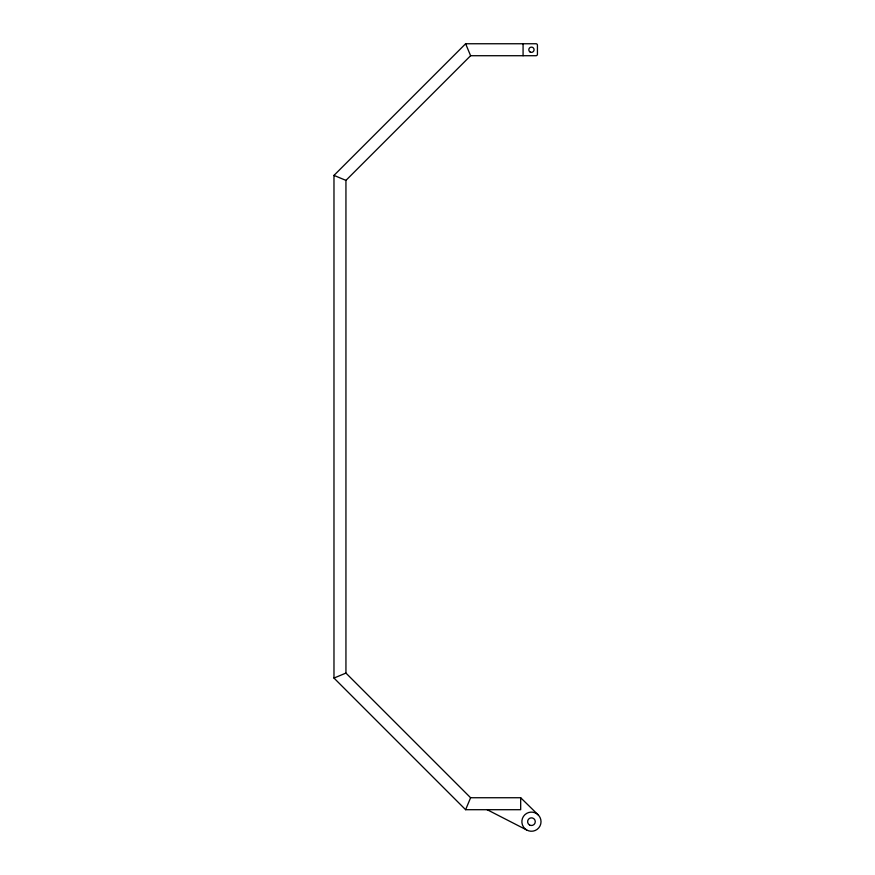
<?xml version="1.0" encoding="UTF-8"?>
<svg xmlns="http://www.w3.org/2000/svg" width="875" height="875" viewBox="0 0 875 875"><rect width="100%" height="100%" fill="white"/><g stroke="black" fill="none" stroke-linecap="round" stroke-linejoin="round"><path stroke-width="1.31" d="M470.608 797.738L345.942 673.083L345.942 180.381L470.608 55.716L536.003 55.716A1.433 1.433 0 0 0 537.436 54.272L537.436 45.248A1.433 1.433 0 0 0 536.058 43.75L465.62 43.75L333.977 175.394L333.977 678.059L465.62 809.703L470.608 797.738L520.68 797.738L538.223 814.909M333.977 678.059L345.942 673.083M465.62 809.703L520.68 809.703L520.68 797.738M333.977 175.394L345.942 180.381M487.167 809.703L526.663 829.97A9.57 9.57 0 0 0 541.023 821.68A9.57 9.57 0 0 0 526.663 813.389A9.57 9.57 0 0 0 526.663 829.97M465.62 43.75L470.608 55.716M523.075 43.75L523.075 55.716M530.13 52.019A2.636 2.636 0 0 0 534.078 49.733A2.636 2.636 0 0 0 530.13 47.458A2.636 2.636 0 0 0 530.13 52.019M529.539 824.994A3.828 3.828 0 0 0 535.281 821.68A3.828 3.828 0 0 0 529.539 818.355A3.828 3.828 0 0 0 529.539 824.994"/></g></svg>
